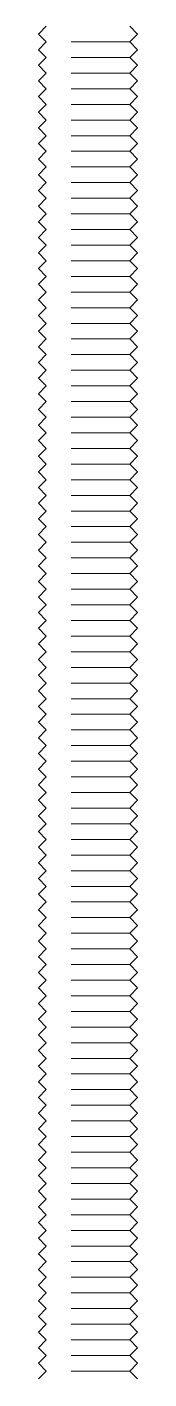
# Model space of a CAD drawing. Header units: millimetres. Extents: x 5625199 to 7433318, y -3316392 to -2552493.
# Drawn here: x 5940303.6 to 5940314.4, y -2592702.5 to -2592555.5 of the extents above; entities that cross this region are included whole.
import ezdxf

# ---------------------------------------------------------------- set-up
doc = ezdxf.new("R2010")
doc.units = ezdxf.units.MM
doc.linetypes.add('HIDDEN', pattern=[9.525, 6.35, -3.175])
doc.layers.add('DT-通用', color=6, linetype='Continuous', lineweight=0)

# ---------------------------------------------------------------- blocks, each defined once
blk = doc.blocks.new('*U704')
at = {"color": 134, "linetype": 'HIDDEN'}
for points in [[(286.64, 5.39), (285.79, 4.54)], [(286.64, 5.39), (287.49, 4.54)], [(288.34, 5.39), (287.49, 4.54)], [(288.34, 5.39), (289.19, 4.54)], [(290.04, 5.39), (289.19, 4.54)], [(290.04, 5.39), (290.89, 4.54)], [(291.74, 5.39), (290.89, 4.54)], [(291.74, 5.39), (292.59, 4.54)], [(293.44, 5.39), (292.59, 4.54)], [(293.44, 5.39), (294.29, 4.54)], [(295.14, 5.39), (294.29, 4.54)], [(295.14, 5.39), (295.99, 4.54)], [(296.84, 5.39), (295.99, 4.54)], [(296.84, 5.39), (297.69, 4.54)], [(298.54, 5.39), (297.69, 4.54)], [(298.54, 5.39), (299.39, 4.54)], [(300.24, 5.39), (299.39, 4.54)], [(300.24, 5.39), (301.09, 4.54)], [(301.94, 5.39), (301.09, 4.54)], [(301.94, 5.39), (302.79, 4.54)], [(303.64, 5.39), (302.79, 4.54)], [(303.64, 5.39), (304.49, 4.54)], [(305.34, 5.39), (304.49, 4.54)], [(305.34, 5.39), (306.19, 4.54)], [(307.04, 5.39), (306.19, 4.54)], [(307.04, 5.39), (307.89, 4.54)], [(308.74, 5.39), (307.89, 4.54)], [(308.74, 5.39), (309.59, 4.54)], [(310.44, 5.39), (309.59, 4.54)], [(310.44, 5.39), (311.29, 4.54)], [(312.14, 5.39), (311.29, 4.54)], [(312.14, 5.39), (312.99, 4.54)], [(313.84, 5.39), (312.99, 4.54)], [(313.84, 5.39), (314.69, 4.54)], [(315.54, 5.39), (314.69, 4.54)], [(315.54, 5.39), (316.39, 4.54)], [(317.24, 5.39), (316.39, 4.54)], [(317.24, 5.39), (318.09, 4.54)], [(318.94, 5.39), (318.09, 4.54)], [(318.94, 5.39), (319.79, 4.54)], [(320.64, 5.39), (319.79, 4.54)], [(320.64, 5.39), (321.49, 4.54)], [(322.34, 5.39), (321.49, 4.54)], [(322.34, 5.39), (323.19, 4.54)], [(324.04, 5.39), (323.19, 4.54)], [(324.04, 5.39), (324.89, 4.54)], [(325.74, 5.39), (324.89, 4.54)], [(325.74, 5.39), (326.59, 4.54)], [(327.44, 5.39), (326.59, 4.54)], [(327.44, 5.39), (328.29, 4.54)], [(329.14, 5.39), (328.29, 4.54)], [(329.14, 5.39), (329.99, 4.54)], [(330.84, 5.39), (329.99, 4.54)], [(330.84, 5.39), (331.69, 4.54)], [(332.54, 5.39), (331.69, 4.54)], [(332.54, 5.39), (333.39, 4.54)], [(334.24, 5.39), (333.39, 4.54)], [(334.24, 5.39), (335.09, 4.54)], [(335.94, 5.39), (335.09, 4.54)], [(335.94, 5.39), (336.79, 4.54)], [(337.64, 5.39), (336.79, 4.54)], [(337.64, 5.39), (338.49, 4.54)], [(339.34, 5.39), (338.49, 4.54)], [(339.34, 5.39), (340.19, 4.54)], [(341.04, 5.39), (340.19, 4.54)], [(341.04, 5.39), (341.89, 4.54)], [(342.74, 5.39), (341.89, 4.54)], [(342.74, 5.39), (343.59, 4.54)], [(344.44, 5.39), (343.59, 4.54)], [(344.44, 5.39), (345.29, 4.54)], [(346.14, 5.39), (345.29, 4.54)], [(346.14, 5.39), (346.99, 4.54)], [(347.84, 5.39), (346.99, 4.54)], [(347.84, 5.39), (348.69, 4.54)], [(349.54, 5.39), (348.69, 4.54)], [(349.54, 5.39), (350.39, 4.54)], [(351.24, 5.39), (350.39, 4.54)], [(351.24, 5.39), (352.09, 4.54)], [(352.94, 5.39), (352.09, 4.54)], [(352.94, 5.39), (353.79, 4.54)], [(354.64, 5.39), (353.79, 4.54)], [(354.64, 5.39), (355.49, 4.54)], [(356.34, 5.39), (355.49, 4.54)], [(356.34, 5.39), (357.19, 4.54)], [(358.04, 5.39), (357.19, 4.54)], [(358.04, 5.39), (358.89, 4.54)], [(359.74, 5.39), (358.89, 4.54)], [(359.74, 5.39), (360.59, 4.54)], [(361.44, 5.39), (360.59, 4.54)], [(361.44, 5.39), (362.29, 4.54)], [(363.14, 5.39), (362.29, 4.54)], [(363.14, 5.39), (363.99, 4.54)], [(364.84, 5.39), (363.99, 4.54)], [(364.84, 5.39), (365.69, 4.54)], [(366.54, 5.39), (365.69, 4.54)], [(366.54, 5.39), (367.39, 4.54)], [(368.24, 5.39), (367.39, 4.54)], [(368.24, 5.39), (369.09, 4.54)], [(369.94, 5.39), (369.09, 4.54)], [(369.94, 5.39), (370.79, 4.54)], [(371.64, 5.39), (370.79, 4.54)], [(371.64, 5.39), (372.49, 4.54)], [(373.34, 5.39), (372.49, 4.54)], [(373.34, 5.39), (374.19, 4.54)], [(375.04, 5.39), (374.19, 4.54)], [(375.04, 5.39), (375.89, 4.54)], [(376.74, 5.39), (375.89, 4.54)], [(376.74, 5.39), (377.59, 4.54)], [(378.44, 5.39), (377.59, 4.54)], [(378.44, 5.39), (379.29, 4.54)], [(380.14, 5.39), (379.29, 4.54)], [(380.14, 5.39), (380.99, 4.54)], [(381.84, 5.39), (380.99, 4.54)], [(381.84, 5.39), (382.69, 4.54)], [(383.54, 5.39), (382.69, 4.54)], [(383.54, 5.39), (384.39, 4.54)], [(385.24, 5.39), (384.39, 4.54)], [(385.24, 5.39), (386.09, 4.54)], [(386.94, 5.39), (386.09, 4.54)], [(386.94, 5.39), (387.79, 4.54)], [(388.64, 5.39), (387.79, 4.54)], [(388.64, 5.39), (389.49, 4.54)], [(390.34, 5.39), (389.49, 4.54)], [(390.34, 5.39), (391.19, 4.54)], [(392.04, 5.39), (391.19, 4.54)], [(392.04, 5.39), (392.89, 4.54)], [(393.74, 5.39), (392.89, 4.54)], [(393.74, 5.39), (394.59, 4.54)], [(395.44, 5.39), (394.59, 4.54)], [(395.44, 5.39), (396.29, 4.54)], [(397.14, 5.39), (396.29, 4.54)], [(397.14, 5.39), (397.99, 4.54)], [(398.84, 5.39), (397.99, 4.54)], [(398.84, 5.39), (399.69, 4.54)], [(400.54, 5.39), (399.69, 4.54)], [(400.54, 5.39), (401.39, 4.54)], [(402.24, 5.39), (401.39, 4.54)], [(402.24, 5.39), (403.09, 4.54)], [(403.94, 5.39), (403.09, 4.54)], [(403.94, 5.39), (404.79, 4.54)], [(405.64, 5.39), (404.79, 4.54)], [(405.64, 5.39), (406.49, 4.54)], [(407.34, 5.39), (406.49, 4.54)], [(407.34, 5.39), (408.19, 4.54)], [(409.04, 5.39), (408.19, 4.54)], [(409.04, 5.39), (409.89, 4.54)], [(410.74, 5.39), (409.89, 4.54)], [(410.74, 5.39), (411.59, 4.54)], [(412.44, 5.39), (411.59, 4.54)], [(412.44, 5.39), (413.29, 4.54)], [(414.14, 5.39), (413.29, 4.54)], [(414.14, 5.39), (414.99, 4.54)], [(415.84, 5.39), (414.99, 4.54)], [(415.84, 5.39), (416.69, 4.54)], [(417.54, 5.39), (416.69, 4.54)], [(417.54, 5.39), (418.39, 4.54)], [(419.24, 5.39), (418.39, 4.54)], [(419.24, 5.39), (420.09, 4.54)], [(420.94, 5.39), (420.09, 4.54)], [(420.94, 5.39), (421.79, 4.54)], [(422.64, 5.39), (421.79, 4.54)], [(422.64, 5.39), (423.49, 4.54)], [(424.34, 5.39), (423.49, 4.54)], [(424.34, 5.39), (425.19, 4.54)], [(426.04, 5.39), (425.19, 4.54)], [(426.04, 5.39), (426.89, 4.54)], [(427.74, 5.39), (426.89, 4.54)], [(427.74, 5.39), (428.59, 4.54)], [(429.44, 5.39), (428.59, 4.54)], [(429.44, 5.39), (430.29, 4.54)], [(431.14, 5.39), (430.29, 4.54)], [(431.14, 5.39), (431.99, 4.54)], [(432.84, 5.39), (431.99, 4.54)], [(286.64, -5.39), (285.79, -4.54)], [(286.64, -5.39), (287.49, -4.54)], [(288.34, -5.39), (287.49, -4.54)], [(288.34, -5.39), (289.19, -4.54)], [(290.04, -5.39), (289.19, -4.54)], [(290.04, -5.39), (290.89, -4.54)], [(291.74, -5.39), (290.89, -4.54)], [(291.74, -5.39), (292.59, -4.54)], [(293.44, -5.39), (292.59, -4.54)], [(293.44, -5.39), (294.29, -4.54)], [(295.14, -5.39), (294.29, -4.54)], [(295.14, -5.39), (295.99, -4.54)], [(296.84, -5.39), (295.99, -4.54)], [(296.84, -5.39), (297.69, -4.54)], [(298.54, -5.39), (297.69, -4.54)], [(298.54, -5.39), (299.39, -4.54)], [(300.24, -5.39), (299.39, -4.54)], [(300.24, -5.39), (301.09, -4.54)], [(301.94, -5.39), (301.09, -4.54)], [(301.94, -5.39), (302.79, -4.54)], [(303.64, -5.39), (302.79, -4.54)], [(303.64, -5.39), (304.49, -4.54)], [(305.34, -5.39), (304.49, -4.54)], [(305.34, -5.39), (306.19, -4.54)], [(307.04, -5.39), (306.19, -4.54)], [(307.04, -5.39), (307.89, -4.54)], [(308.74, -5.39), (307.89, -4.54)], [(308.74, -5.39), (309.59, -4.54)], [(310.44, -5.39), (309.59, -4.54)], [(310.44, -5.39), (311.29, -4.54)], [(312.14, -5.39), (311.29, -4.54)], [(312.14, -5.39), (312.99, -4.54)], [(313.84, -5.39), (312.99, -4.54)], [(313.84, -5.39), (314.69, -4.54)], [(315.54, -5.39), (314.69, -4.54)], [(315.54, -5.39), (316.39, -4.54)], [(317.24, -5.39), (316.39, -4.54)], [(317.24, -5.39), (318.09, -4.54)], [(318.94, -5.39), (318.09, -4.54)], [(318.94, -5.39), (319.79, -4.54)], [(320.64, -5.39), (319.79, -4.54)], [(320.64, -5.39), (321.49, -4.54)], [(322.34, -5.39), (321.49, -4.54)], [(322.34, -5.39), (323.19, -4.54)], [(324.04, -5.39), (323.19, -4.54)], [(324.04, -5.39), (324.89, -4.54)], [(325.74, -5.39), (324.89, -4.54)], [(325.74, -5.39), (326.59, -4.54)], [(327.44, -5.39), (326.59, -4.54)], [(327.44, -5.39), (328.29, -4.54)], [(329.14, -5.39), (328.29, -4.54)], [(329.14, -5.39), (329.99, -4.54)], [(330.84, -5.39), (329.99, -4.54)], [(330.84, -5.39), (331.69, -4.54)], [(332.54, -5.39), (331.69, -4.54)], [(332.54, -5.39), (333.39, -4.54)], [(334.24, -5.39), (333.39, -4.54)], [(334.24, -5.39), (335.09, -4.54)], [(335.94, -5.39), (335.09, -4.54)], [(335.94, -5.39), (336.79, -4.54)], [(337.64, -5.39), (336.79, -4.54)], [(337.64, -5.39), (338.49, -4.54)], [(339.34, -5.39), (338.49, -4.54)], [(339.34, -5.39), (340.19, -4.54)], [(341.04, -5.39), (340.19, -4.54)], [(341.04, -5.39), (341.89, -4.54)], [(342.74, -5.39), (341.89, -4.54)], [(342.74, -5.39), (343.59, -4.54)], [(344.44, -5.39), (343.59, -4.54)], [(344.44, -5.39), (345.29, -4.54)], [(346.14, -5.39), (345.29, -4.54)], [(346.14, -5.39), (346.99, -4.54)], [(347.84, -5.39), (346.99, -4.54)], [(347.84, -5.39), (348.69, -4.54)], [(349.54, -5.39), (348.69, -4.54)], [(349.54, -5.39), (350.39, -4.54)], [(351.24, -5.39), (350.39, -4.54)], [(351.24, -5.39), (352.09, -4.54)], [(352.94, -5.39), (352.09, -4.54)], [(352.94, -5.39), (353.79, -4.54)], [(354.64, -5.39), (353.79, -4.54)], [(354.64, -5.39), (355.49, -4.54)], [(356.34, -5.39), (355.49, -4.54)], [(356.34, -5.39), (357.19, -4.54)], [(358.04, -5.39), (357.19, -4.54)], [(358.04, -5.39), (358.89, -4.54)], [(359.74, -5.39), (358.89, -4.54)], [(359.74, -5.39), (360.59, -4.54)], [(361.44, -5.39), (360.59, -4.54)], [(361.44, -5.39), (362.29, -4.54)], [(363.14, -5.39), (362.29, -4.54)], [(363.14, -5.39), (363.99, -4.54)], [(364.84, -5.39), (363.99, -4.54)], [(364.84, -5.39), (365.69, -4.54)], [(366.54, -5.39), (365.69, -4.54)], [(366.54, -5.39), (367.39, -4.54)], [(368.24, -5.39), (367.39, -4.54)], [(368.24, -5.39), (369.09, -4.54)], [(369.94, -5.39), (369.09, -4.54)], [(369.94, -5.39), (370.79, -4.54)], [(371.64, -5.39), (370.79, -4.54)], [(371.64, -5.39), (372.49, -4.54)], [(373.34, -5.39), (372.49, -4.54)], [(373.34, -5.39), (374.19, -4.54)], [(375.04, -5.39), (374.19, -4.54)], [(375.04, -5.39), (375.89, -4.54)], [(376.74, -5.39), (375.89, -4.54)], [(376.74, -5.39), (377.59, -4.54)], [(378.44, -5.39), (377.59, -4.54)], [(378.44, -5.39), (379.29, -4.54)], [(380.14, -5.39), (379.29, -4.54)], [(380.14, -5.39), (380.99, -4.54)], [(381.84, -5.39), (380.99, -4.54)], [(381.84, -5.39), (382.69, -4.54)], [(383.54, -5.39), (382.69, -4.54)], [(383.54, -5.39), (384.39, -4.54)], [(385.24, -5.39), (384.39, -4.54)], [(385.24, -5.39), (386.09, -4.54)], [(386.94, -5.39), (386.09, -4.54)], [(386.94, -5.39), (387.79, -4.54)], [(388.64, -5.39), (387.79, -4.54)], [(388.64, -5.39), (389.49, -4.54)], [(390.34, -5.39), (389.49, -4.54)], [(390.34, -5.39), (391.19, -4.54)], [(392.04, -5.39), (391.19, -4.54)], [(392.04, -5.39), (392.89, -4.54)], [(393.74, -5.39), (392.89, -4.54)], [(393.74, -5.39), (394.59, -4.54)], [(395.44, -5.39), (394.59, -4.54)], [(395.44, -5.39), (396.29, -4.54)], [(397.14, -5.39), (396.29, -4.54)], [(397.14, -5.39), (397.99, -4.54)], [(398.84, -5.39), (397.99, -4.54)], [(398.84, -5.39), (399.69, -4.54)], [(400.54, -5.39), (399.69, -4.54)], [(400.54, -5.39), (401.39, -4.54)], [(402.24, -5.39), (401.39, -4.54)], [(402.24, -5.39), (403.09, -4.54)], [(403.94, -5.39), (403.09, -4.54)], [(403.94, -5.39), (404.79, -4.54)], [(405.64, -5.39), (404.79, -4.54)], [(405.64, -5.39), (406.49, -4.54)], [(407.34, -5.39), (406.49, -4.54)], [(407.34, -5.39), (408.19, -4.54)], [(409.04, -5.39), (408.19, -4.54)], [(409.04, -5.39), (409.89, -4.54)], [(410.74, -5.39), (409.89, -4.54)], [(410.74, -5.39), (411.59, -4.54)], [(412.44, -5.39), (411.59, -4.54)], [(412.44, -5.39), (413.29, -4.54)], [(414.14, -5.39), (413.29, -4.54)], [(414.14, -5.39), (414.99, -4.54)], [(415.84, -5.39), (414.99, -4.54)], [(415.84, -5.39), (416.69, -4.54)], [(417.54, -5.39), (416.69, -4.54)], [(417.54, -5.39), (418.39, -4.54)], [(419.24, -5.39), (418.39, -4.54)], [(419.24, -5.39), (420.09, -4.54)], [(420.94, -5.39), (420.09, -4.54)], [(420.94, -5.39), (421.79, -4.54)], [(422.64, -5.39), (421.79, -4.54)], [(422.64, -5.39), (423.49, -4.54)], [(424.34, -5.39), (423.49, -4.54)], [(424.34, -5.39), (425.19, -4.54)], [(426.04, -5.39), (425.19, -4.54)], [(426.04, -5.39), (426.89, -4.54)], [(427.74, -5.39), (426.89, -4.54)], [(427.74, -5.39), (428.59, -4.54)], [(429.44, -5.39), (428.59, -4.54)], [(429.44, -5.39), (430.29, -4.54)], [(431.14, -5.39), (430.29, -4.54)], [(431.14, -5.39), (431.99, -4.54)], [(432.84, -5.39), (431.99, -4.54)]]:
    blk.add_lwpolyline(points, dxfattribs=at)
at = {"color": 250, "linetype": 'HIDDEN'}
for points in [[(287.49, 4.54), (287.49, -4.54)], [(289.19, 4.54), (289.19, -4.54)], [(290.89, 4.54), (290.89, -4.54)], [(292.59, 4.54), (292.59, -4.54)], [(294.29, 4.54), (294.29, -4.54)], [(295.99, 4.54), (295.99, -4.54)], [(297.69, 4.54), (297.69, -4.54)], [(299.39, 4.54), (299.39, -4.54)], [(301.09, 4.54), (301.09, -4.54)], [(302.79, 4.54), (302.79, -4.54)], [(304.49, 4.54), (304.49, -4.54)], [(306.19, 4.54), (306.19, -4.54)], [(307.89, 4.54), (307.89, -4.54)], [(309.59, 4.54), (309.59, -4.54)], [(311.29, 4.54), (311.29, -4.54)], [(312.99, 4.54), (312.99, -4.54)], [(314.69, 4.54), (314.69, -4.54)], [(316.39, 4.54), (316.39, -4.54)], [(318.09, 4.54), (318.09, -4.54)], [(319.79, 4.54), (319.79, -4.54)], [(321.49, 4.54), (321.49, -4.54)], [(323.19, 4.54), (323.19, -4.54)], [(324.89, 4.54), (324.89, -4.54)], [(326.59, 4.54), (326.59, -4.54)], [(328.29, 4.54), (328.29, -4.54)], [(329.99, 4.54), (329.99, -4.54)], [(331.69, 4.54), (331.69, -4.54)], [(333.39, 4.54), (333.39, -4.54)], [(335.09, 4.54), (335.09, -4.54)], [(336.79, 4.54), (336.79, -4.54)], [(338.49, 4.54), (338.49, -4.54)], [(340.19, 4.54), (340.19, -4.54)], [(341.89, 4.54), (341.89, -4.54)], [(343.59, 4.54), (343.59, -4.54)], [(345.29, 4.54), (345.29, -4.54)], [(346.99, 4.54), (346.99, -4.54)], [(348.69, 4.54), (348.69, -4.54)], [(350.39, 4.54), (350.39, -4.54)], [(352.09, 4.54), (352.09, -4.54)], [(353.79, 4.54), (353.79, -4.54)], [(355.49, 4.54), (355.49, -4.54)], [(357.19, 4.54), (357.19, -4.54)], [(358.89, 4.54), (358.89, -4.54)], [(360.59, 4.54), (360.59, -4.54)], [(362.29, 4.54), (362.29, -4.54)], [(363.99, 4.54), (363.99, -4.54)], [(365.69, 4.54), (365.69, -4.54)], [(367.39, 4.54), (367.39, -4.54)], [(369.09, 4.54), (369.09, -4.54)], [(370.79, 4.54), (370.79, -4.54)], [(372.49, 4.54), (372.49, -4.54)], [(374.19, 4.54), (374.19, -4.54)], [(375.89, 4.54), (375.89, -4.54)], [(377.59, 4.54), (377.59, -4.54)], [(379.29, 4.54), (379.29, -4.54)], [(380.99, 4.54), (380.99, -4.54)], [(382.69, 4.54), (382.69, -4.54)], [(384.39, 4.54), (384.39, -4.54)], [(386.09, 4.54), (386.09, -4.54)], [(387.79, 4.54), (387.79, -4.54)], [(389.49, 4.54), (389.49, -4.54)], [(391.19, 4.54), (391.19, -4.54)], [(392.89, 4.54), (392.89, -4.54)], [(394.59, 4.54), (394.59, -4.54)], [(396.29, 4.54), (396.29, -4.54)], [(397.99, 4.54), (397.99, -4.54)], [(399.69, 4.54), (399.69, -4.54)], [(401.39, 4.54), (401.39, -4.54)], [(403.09, 4.54), (403.09, -4.54)], [(404.79, 4.54), (404.79, -4.54)], [(406.49, 4.54), (406.49, -4.54)], [(408.19, 4.54), (408.19, -4.54)], [(409.89, 4.54), (409.89, -4.54)], [(411.59, 4.54), (411.59, -4.54)], [(413.29, 4.54), (413.29, -4.54)], [(414.99, 4.54), (414.99, -4.54)], [(416.69, 4.54), (416.69, -4.54)], [(418.39, 4.54), (418.39, -4.54)], [(420.09, 4.54), (420.09, -4.54)], [(421.79, 4.54), (421.79, -4.54)], [(423.49, 4.54), (423.49, -4.54)], [(425.19, 4.54), (425.19, -4.54)], [(426.89, 4.54), (426.89, -4.54)], [(428.59, 4.54), (428.59, -4.54)], [(430.29, 4.54), (430.29, -4.54)], [(431.99, 4.54), (431.99, -4.54)]]:
    blk.add_lwpolyline(points, dxfattribs=at)
blk = doc.blocks.new('*U715')
at = {"color": 134, "linetype": 'HIDDEN'}
for points in [[(286.64, 5.39), (285.79, 4.54)], [(286.64, 5.39), (287.49, 4.54)], [(288.34, 5.39), (287.49, 4.54)], [(288.34, 5.39), (289.19, 4.54)], [(290.04, 5.39), (289.19, 4.54)], [(290.04, 5.39), (290.89, 4.54)], [(291.74, 5.39), (290.89, 4.54)], [(291.74, 5.39), (292.59, 4.54)], [(293.44, 5.39), (292.59, 4.54)], [(293.44, 5.39), (294.29, 4.54)], [(295.14, 5.39), (294.29, 4.54)], [(295.14, 5.39), (295.99, 4.54)], [(296.84, 5.39), (295.99, 4.54)], [(296.84, 5.39), (297.69, 4.54)], [(298.54, 5.39), (297.69, 4.54)], [(298.54, 5.39), (299.39, 4.54)], [(300.24, 5.39), (299.39, 4.54)], [(300.24, 5.39), (301.09, 4.54)], [(301.94, 5.39), (301.09, 4.54)], [(301.94, 5.39), (302.79, 4.54)], [(303.64, 5.39), (302.79, 4.54)], [(303.64, 5.39), (304.49, 4.54)], [(305.34, 5.39), (304.49, 4.54)], [(305.34, 5.39), (306.19, 4.54)], [(307.04, 5.39), (306.19, 4.54)], [(307.04, 5.39), (307.89, 4.54)], [(308.74, 5.39), (307.89, 4.54)], [(308.74, 5.39), (309.59, 4.54)], [(310.44, 5.39), (309.59, 4.54)], [(310.44, 5.39), (311.29, 4.54)], [(312.14, 5.39), (311.29, 4.54)], [(312.14, 5.39), (312.99, 4.54)], [(313.84, 5.39), (312.99, 4.54)], [(313.84, 5.39), (314.69, 4.54)], [(315.54, 5.39), (314.69, 4.54)], [(315.54, 5.39), (316.39, 4.54)], [(317.24, 5.39), (316.39, 4.54)], [(317.24, 5.39), (318.09, 4.54)], [(318.94, 5.39), (318.09, 4.54)], [(318.94, 5.39), (319.79, 4.54)], [(320.64, 5.39), (319.79, 4.54)], [(320.64, 5.39), (321.49, 4.54)], [(322.34, 5.39), (321.49, 4.54)], [(322.34, 5.39), (323.19, 4.54)], [(324.04, 5.39), (323.19, 4.54)], [(324.04, 5.39), (324.89, 4.54)], [(325.74, 5.39), (324.89, 4.54)], [(325.74, 5.39), (326.59, 4.54)], [(327.44, 5.39), (326.59, 4.54)], [(327.44, 5.39), (328.29, 4.54)], [(329.14, 5.39), (328.29, 4.54)], [(329.14, 5.39), (329.99, 4.54)], [(330.84, 5.39), (329.99, 4.54)], [(330.84, 5.39), (331.69, 4.54)], [(332.54, 5.39), (331.69, 4.54)], [(332.54, 5.39), (333.39, 4.54)], [(334.24, 5.39), (333.39, 4.54)], [(334.24, 5.39), (335.09, 4.54)], [(335.94, 5.39), (335.09, 4.54)], [(335.94, 5.39), (336.79, 4.54)], [(337.64, 5.39), (336.79, 4.54)], [(337.64, 5.39), (338.49, 4.54)], [(339.34, 5.39), (338.49, 4.54)], [(339.34, 5.39), (340.19, 4.54)], [(341.04, 5.39), (340.19, 4.54)], [(341.04, 5.39), (341.89, 4.54)], [(342.74, 5.39), (341.89, 4.54)], [(342.74, 5.39), (343.59, 4.54)], [(344.44, 5.39), (343.59, 4.54)], [(344.44, 5.39), (345.29, 4.54)], [(346.14, 5.39), (345.29, 4.54)], [(346.14, 5.39), (346.99, 4.54)], [(347.84, 5.39), (346.99, 4.54)], [(347.84, 5.39), (348.69, 4.54)], [(349.54, 5.39), (348.69, 4.54)], [(349.54, 5.39), (350.39, 4.54)], [(351.24, 5.39), (350.39, 4.54)], [(351.24, 5.39), (352.09, 4.54)], [(352.94, 5.39), (352.09, 4.54)], [(352.94, 5.39), (353.79, 4.54)], [(354.64, 5.39), (353.79, 4.54)], [(354.64, 5.39), (355.49, 4.54)], [(356.34, 5.39), (355.49, 4.54)], [(356.34, 5.39), (357.19, 4.54)], [(358.04, 5.39), (357.19, 4.54)], [(358.04, 5.39), (358.89, 4.54)], [(359.74, 5.39), (358.89, 4.54)], [(359.74, 5.39), (360.59, 4.54)], [(361.44, 5.39), (360.59, 4.54)], [(361.44, 5.39), (362.29, 4.54)], [(363.14, 5.39), (362.29, 4.54)], [(363.14, 5.39), (363.99, 4.54)], [(364.84, 5.39), (363.99, 4.54)], [(364.84, 5.39), (365.69, 4.54)], [(366.54, 5.39), (365.69, 4.54)], [(366.54, 5.39), (367.39, 4.54)], [(368.24, 5.39), (367.39, 4.54)], [(368.24, 5.39), (369.09, 4.54)], [(369.94, 5.39), (369.09, 4.54)], [(369.94, 5.39), (370.79, 4.54)], [(371.64, 5.39), (370.79, 4.54)], [(371.64, 5.39), (372.49, 4.54)], [(373.34, 5.39), (372.49, 4.54)], [(373.34, 5.39), (374.19, 4.54)], [(375.04, 5.39), (374.19, 4.54)], [(375.04, 5.39), (375.89, 4.54)], [(376.74, 5.39), (375.89, 4.54)], [(376.74, 5.39), (377.59, 4.54)], [(378.44, 5.39), (377.59, 4.54)], [(378.44, 5.39), (379.29, 4.54)], [(380.14, 5.39), (379.29, 4.54)], [(380.14, 5.39), (380.99, 4.54)], [(381.84, 5.39), (380.99, 4.54)], [(381.84, 5.39), (382.69, 4.54)], [(383.54, 5.39), (382.69, 4.54)], [(383.54, 5.39), (384.39, 4.54)], [(385.24, 5.39), (384.39, 4.54)], [(385.24, 5.39), (386.09, 4.54)], [(386.94, 5.39), (386.09, 4.54)], [(386.94, 5.39), (387.79, 4.54)], [(388.64, 5.39), (387.79, 4.54)], [(388.64, 5.39), (389.49, 4.54)], [(390.34, 5.39), (389.49, 4.54)], [(390.34, 5.39), (391.19, 4.54)], [(392.04, 5.39), (391.19, 4.54)], [(392.04, 5.39), (392.89, 4.54)], [(393.74, 5.39), (392.89, 4.54)], [(393.74, 5.39), (394.59, 4.54)], [(395.44, 5.39), (394.59, 4.54)], [(395.44, 5.39), (396.29, 4.54)], [(397.14, 5.39), (396.29, 4.54)], [(397.14, 5.39), (397.99, 4.54)], [(398.84, 5.39), (397.99, 4.54)], [(398.84, 5.39), (399.69, 4.54)], [(400.54, 5.39), (399.69, 4.54)], [(400.54, 5.39), (401.39, 4.54)], [(402.24, 5.39), (401.39, 4.54)], [(402.24, 5.39), (403.09, 4.54)], [(403.94, 5.39), (403.09, 4.54)], [(403.94, 5.39), (404.79, 4.54)], [(405.64, 5.39), (404.79, 4.54)], [(405.64, 5.39), (406.49, 4.54)], [(407.34, 5.39), (406.49, 4.54)], [(407.34, 5.39), (408.19, 4.54)], [(409.04, 5.39), (408.19, 4.54)], [(409.04, 5.39), (409.89, 4.54)], [(410.74, 5.39), (409.89, 4.54)], [(410.74, 5.39), (411.59, 4.54)], [(412.44, 5.39), (411.59, 4.54)], [(412.44, 5.39), (413.29, 4.54)], [(414.14, 5.39), (413.29, 4.54)], [(414.14, 5.39), (414.99, 4.54)], [(415.84, 5.39), (414.99, 4.54)], [(415.84, 5.39), (416.69, 4.54)], [(417.54, 5.39), (416.69, 4.54)], [(417.54, 5.39), (418.39, 4.54)], [(419.24, 5.39), (418.39, 4.54)], [(419.24, 5.39), (420.09, 4.54)], [(420.94, 5.39), (420.09, 4.54)], [(420.94, 5.39), (421.79, 4.54)], [(422.64, 5.39), (421.79, 4.54)], [(422.64, 5.39), (423.49, 4.54)], [(424.34, 5.39), (423.49, 4.54)], [(424.34, 5.39), (425.19, 4.54)], [(426.04, 5.39), (425.19, 4.54)], [(426.04, 5.39), (426.89, 4.54)], [(427.74, 5.39), (426.89, 4.54)], [(427.74, 5.39), (428.59, 4.54)], [(429.44, 5.39), (428.59, 4.54)], [(429.44, 5.39), (430.29, 4.54)], [(431.14, 5.39), (430.29, 4.54)], [(431.14, 5.39), (431.99, 4.54)], [(432.84, 5.39), (431.99, 4.54)], [(286.64, -5.39), (285.79, -4.54)], [(286.64, -5.39), (287.49, -4.54)], [(288.34, -5.39), (287.49, -4.54)], [(288.34, -5.39), (289.19, -4.54)], [(290.04, -5.39), (289.19, -4.54)], [(290.04, -5.39), (290.89, -4.54)], [(291.74, -5.39), (290.89, -4.54)], [(291.74, -5.39), (292.59, -4.54)], [(293.44, -5.39), (292.59, -4.54)], [(293.44, -5.39), (294.29, -4.54)], [(295.14, -5.39), (294.29, -4.54)], [(295.14, -5.39), (295.99, -4.54)], [(296.84, -5.39), (295.99, -4.54)], [(296.84, -5.39), (297.69, -4.54)], [(298.54, -5.39), (297.69, -4.54)], [(298.54, -5.39), (299.39, -4.54)], [(300.24, -5.39), (299.39, -4.54)], [(300.24, -5.39), (301.09, -4.54)], [(301.94, -5.39), (301.09, -4.54)], [(301.94, -5.39), (302.79, -4.54)], [(303.64, -5.39), (302.79, -4.54)], [(303.64, -5.39), (304.49, -4.54)], [(305.34, -5.39), (304.49, -4.54)], [(305.34, -5.39), (306.19, -4.54)], [(307.04, -5.39), (306.19, -4.54)], [(307.04, -5.39), (307.89, -4.54)], [(308.74, -5.39), (307.89, -4.54)], [(308.74, -5.39), (309.59, -4.54)], [(310.44, -5.39), (309.59, -4.54)], [(310.44, -5.39), (311.29, -4.54)], [(312.14, -5.39), (311.29, -4.54)], [(312.14, -5.39), (312.99, -4.54)], [(313.84, -5.39), (312.99, -4.54)], [(313.84, -5.39), (314.69, -4.54)], [(315.54, -5.39), (314.69, -4.54)], [(315.54, -5.39), (316.39, -4.54)], [(317.24, -5.39), (316.39, -4.54)], [(317.24, -5.39), (318.09, -4.54)], [(318.94, -5.39), (318.09, -4.54)], [(318.94, -5.39), (319.79, -4.54)], [(320.64, -5.39), (319.79, -4.54)], [(320.64, -5.39), (321.49, -4.54)], [(322.34, -5.39), (321.49, -4.54)], [(322.34, -5.39), (323.19, -4.54)], [(324.04, -5.39), (323.19, -4.54)], [(324.04, -5.39), (324.89, -4.54)], [(325.74, -5.39), (324.89, -4.54)], [(325.74, -5.39), (326.59, -4.54)], [(327.44, -5.39), (326.59, -4.54)], [(327.44, -5.39), (328.29, -4.54)], [(329.14, -5.39), (328.29, -4.54)], [(329.14, -5.39), (329.99, -4.54)], [(330.84, -5.39), (329.99, -4.54)], [(330.84, -5.39), (331.69, -4.54)], [(332.54, -5.39), (331.69, -4.54)], [(332.54, -5.39), (333.39, -4.54)], [(334.24, -5.39), (333.39, -4.54)], [(334.24, -5.39), (335.09, -4.54)], [(335.94, -5.39), (335.09, -4.54)], [(335.94, -5.39), (336.79, -4.54)], [(337.64, -5.39), (336.79, -4.54)], [(337.64, -5.39), (338.49, -4.54)], [(339.34, -5.39), (338.49, -4.54)], [(339.34, -5.39), (340.19, -4.54)], [(341.04, -5.39), (340.19, -4.54)], [(341.04, -5.39), (341.89, -4.54)], [(342.74, -5.39), (341.89, -4.54)], [(342.74, -5.39), (343.59, -4.54)], [(344.44, -5.39), (343.59, -4.54)], [(344.44, -5.39), (345.29, -4.54)], [(346.14, -5.39), (345.29, -4.54)], [(346.14, -5.39), (346.99, -4.54)], [(347.84, -5.39), (346.99, -4.54)], [(347.84, -5.39), (348.69, -4.54)], [(349.54, -5.39), (348.69, -4.54)], [(349.54, -5.39), (350.39, -4.54)], [(351.24, -5.39), (350.39, -4.54)], [(351.24, -5.39), (352.09, -4.54)], [(352.94, -5.39), (352.09, -4.54)], [(352.94, -5.39), (353.79, -4.54)], [(354.64, -5.39), (353.79, -4.54)], [(354.64, -5.39), (355.49, -4.54)], [(356.34, -5.39), (355.49, -4.54)], [(356.34, -5.39), (357.19, -4.54)], [(358.04, -5.39), (357.19, -4.54)], [(358.04, -5.39), (358.89, -4.54)], [(359.74, -5.39), (358.89, -4.54)], [(359.74, -5.39), (360.59, -4.54)], [(361.44, -5.39), (360.59, -4.54)], [(361.44, -5.39), (362.29, -4.54)], [(363.14, -5.39), (362.29, -4.54)], [(363.14, -5.39), (363.99, -4.54)], [(364.84, -5.39), (363.99, -4.54)], [(364.84, -5.39), (365.69, -4.54)], [(366.54, -5.39), (365.69, -4.54)], [(366.54, -5.39), (367.39, -4.54)], [(368.24, -5.39), (367.39, -4.54)], [(368.24, -5.39), (369.09, -4.54)], [(369.94, -5.39), (369.09, -4.54)], [(369.94, -5.39), (370.79, -4.54)], [(371.64, -5.39), (370.79, -4.54)], [(371.64, -5.39), (372.49, -4.54)], [(373.34, -5.39), (372.49, -4.54)], [(373.34, -5.39), (374.19, -4.54)], [(375.04, -5.39), (374.19, -4.54)], [(375.04, -5.39), (375.89, -4.54)], [(376.74, -5.39), (375.89, -4.54)], [(376.74, -5.39), (377.59, -4.54)], [(378.44, -5.39), (377.59, -4.54)], [(378.44, -5.39), (379.29, -4.54)], [(380.14, -5.39), (379.29, -4.54)], [(380.14, -5.39), (380.99, -4.54)], [(381.84, -5.39), (380.99, -4.54)], [(381.84, -5.39), (382.69, -4.54)], [(383.54, -5.39), (382.69, -4.54)], [(383.54, -5.39), (384.39, -4.54)], [(385.24, -5.39), (384.39, -4.54)], [(385.24, -5.39), (386.09, -4.54)], [(386.94, -5.39), (386.09, -4.54)], [(386.94, -5.39), (387.79, -4.54)], [(388.64, -5.39), (387.79, -4.54)], [(388.64, -5.39), (389.49, -4.54)], [(390.34, -5.39), (389.49, -4.54)], [(390.34, -5.39), (391.19, -4.54)], [(392.04, -5.39), (391.19, -4.54)], [(392.04, -5.39), (392.89, -4.54)], [(393.74, -5.39), (392.89, -4.54)], [(393.74, -5.39), (394.59, -4.54)], [(395.44, -5.39), (394.59, -4.54)], [(395.44, -5.39), (396.29, -4.54)], [(397.14, -5.39), (396.29, -4.54)], [(397.14, -5.39), (397.99, -4.54)], [(398.84, -5.39), (397.99, -4.54)], [(398.84, -5.39), (399.69, -4.54)], [(400.54, -5.39), (399.69, -4.54)], [(400.54, -5.39), (401.39, -4.54)], [(402.24, -5.39), (401.39, -4.54)], [(402.24, -5.39), (403.09, -4.54)], [(403.94, -5.39), (403.09, -4.54)], [(403.94, -5.39), (404.79, -4.54)], [(405.64, -5.39), (404.79, -4.54)], [(405.64, -5.39), (406.49, -4.54)], [(407.34, -5.39), (406.49, -4.54)], [(407.34, -5.39), (408.19, -4.54)], [(409.04, -5.39), (408.19, -4.54)], [(409.04, -5.39), (409.89, -4.54)], [(410.74, -5.39), (409.89, -4.54)], [(410.74, -5.39), (411.59, -4.54)], [(412.44, -5.39), (411.59, -4.54)], [(412.44, -5.39), (413.29, -4.54)], [(414.14, -5.39), (413.29, -4.54)], [(414.14, -5.39), (414.99, -4.54)], [(415.84, -5.39), (414.99, -4.54)], [(415.84, -5.39), (416.69, -4.54)], [(417.54, -5.39), (416.69, -4.54)], [(417.54, -5.39), (418.39, -4.54)], [(419.24, -5.39), (418.39, -4.54)], [(419.24, -5.39), (420.09, -4.54)], [(420.94, -5.39), (420.09, -4.54)], [(420.94, -5.39), (421.79, -4.54)], [(422.64, -5.39), (421.79, -4.54)], [(422.64, -5.39), (423.49, -4.54)], [(424.34, -5.39), (423.49, -4.54)], [(424.34, -5.39), (425.19, -4.54)], [(426.04, -5.39), (425.19, -4.54)], [(426.04, -5.39), (426.89, -4.54)], [(427.74, -5.39), (426.89, -4.54)], [(427.74, -5.39), (428.59, -4.54)], [(429.44, -5.39), (428.59, -4.54)], [(429.44, -5.39), (430.29, -4.54)], [(431.14, -5.39), (430.29, -4.54)], [(431.14, -5.39), (431.99, -4.54)], [(432.84, -5.39), (431.99, -4.54)]]:
    blk.add_lwpolyline(points, dxfattribs=at)
at = {"color": 250, "linetype": 'HIDDEN'}
for points in [[(287.49, 4.54), (287.49, -4.54)], [(289.19, 4.54), (289.19, -4.54)], [(290.89, 4.54), (290.89, -4.54)], [(292.59, 4.54), (292.59, -4.54)], [(294.29, 4.54), (294.29, -4.54)], [(295.99, 4.54), (295.99, -4.54)], [(297.69, 4.54), (297.69, -4.54)], [(299.39, 4.54), (299.39, -4.54)], [(301.09, 4.54), (301.09, -4.54)], [(302.79, 4.54), (302.79, -4.54)], [(304.49, 4.54), (304.49, -4.54)], [(306.19, 4.54), (306.19, -4.54)], [(307.89, 4.54), (307.89, -4.54)], [(309.59, 4.54), (309.59, -4.54)], [(311.29, 4.54), (311.29, -4.54)], [(312.99, 4.54), (312.99, -4.54)], [(314.69, 4.54), (314.69, -4.54)], [(316.39, 4.54), (316.39, -4.54)], [(318.09, 4.54), (318.09, -4.54)], [(319.79, 4.54), (319.79, -4.54)], [(321.49, 4.54), (321.49, -4.54)], [(323.19, 4.54), (323.19, -4.54)], [(324.89, 4.54), (324.89, -4.54)], [(326.59, 4.54), (326.59, -4.54)], [(328.29, 4.54), (328.29, -4.54)], [(329.99, 4.54), (329.99, -4.54)], [(331.69, 4.54), (331.69, -4.54)], [(333.39, 4.54), (333.39, -4.54)], [(335.09, 4.54), (335.09, -4.54)], [(336.79, 4.54), (336.79, -4.54)], [(338.49, 4.54), (338.49, -4.54)], [(340.19, 4.54), (340.19, -4.54)], [(341.89, 4.54), (341.89, -4.54)], [(343.59, 4.54), (343.59, -4.54)], [(345.29, 4.54), (345.29, -4.54)], [(346.99, 4.54), (346.99, -4.54)], [(348.69, 4.54), (348.69, -4.54)], [(350.39, 4.54), (350.39, -4.54)], [(352.09, 4.54), (352.09, -4.54)], [(353.79, 4.54), (353.79, -4.54)], [(355.49, 4.54), (355.49, -4.54)], [(357.19, 4.54), (357.19, -4.54)], [(358.89, 4.54), (358.89, -4.54)], [(360.59, 4.54), (360.59, -4.54)], [(362.29, 4.54), (362.29, -4.54)], [(363.99, 4.54), (363.99, -4.54)], [(365.69, 4.54), (365.69, -4.54)], [(367.39, 4.54), (367.39, -4.54)], [(369.09, 4.54), (369.09, -4.54)], [(370.79, 4.54), (370.79, -4.54)], [(372.49, 4.54), (372.49, -4.54)], [(374.19, 4.54), (374.19, -4.54)], [(375.89, 4.54), (375.89, -4.54)], [(377.59, 4.54), (377.59, -4.54)], [(379.29, 4.54), (379.29, -4.54)], [(380.99, 4.54), (380.99, -4.54)], [(382.69, 4.54), (382.69, -4.54)], [(384.39, 4.54), (384.39, -4.54)], [(386.09, 4.54), (386.09, -4.54)], [(387.79, 4.54), (387.79, -4.54)], [(389.49, 4.54), (389.49, -4.54)], [(391.19, 4.54), (391.19, -4.54)], [(392.89, 4.54), (392.89, -4.54)], [(394.59, 4.54), (394.59, -4.54)], [(396.29, 4.54), (396.29, -4.54)], [(397.99, 4.54), (397.99, -4.54)], [(399.69, 4.54), (399.69, -4.54)], [(401.39, 4.54), (401.39, -4.54)], [(403.09, 4.54), (403.09, -4.54)], [(404.79, 4.54), (404.79, -4.54)], [(406.49, 4.54), (406.49, -4.54)], [(408.19, 4.54), (408.19, -4.54)], [(409.89, 4.54), (409.89, -4.54)], [(411.59, 4.54), (411.59, -4.54)], [(413.29, 4.54), (413.29, -4.54)], [(414.99, 4.54), (414.99, -4.54)], [(416.69, 4.54), (416.69, -4.54)], [(418.39, 4.54), (418.39, -4.54)], [(420.09, 4.54), (420.09, -4.54)], [(421.79, 4.54), (421.79, -4.54)], [(423.49, 4.54), (423.49, -4.54)], [(425.19, 4.54), (425.19, -4.54)], [(426.89, 4.54), (426.89, -4.54)], [(428.59, 4.54), (428.59, -4.54)], [(430.29, 4.54), (430.29, -4.54)], [(431.99, 4.54), (431.99, -4.54)]]:
    blk.add_lwpolyline(points, dxfattribs=at)

msp = doc.modelspace()

# ---------------------------------------------------------------- block references
at = {"layer": 'DT-通用', "color": 136, "rotation": 270.000000000001}
for name in ['*U704', '*U715']:
    msp.add_blockref(name, (5940309.01, -2592269.63, 3.63), dxfattribs=at)

doc.saveas('drawing.dxf')
